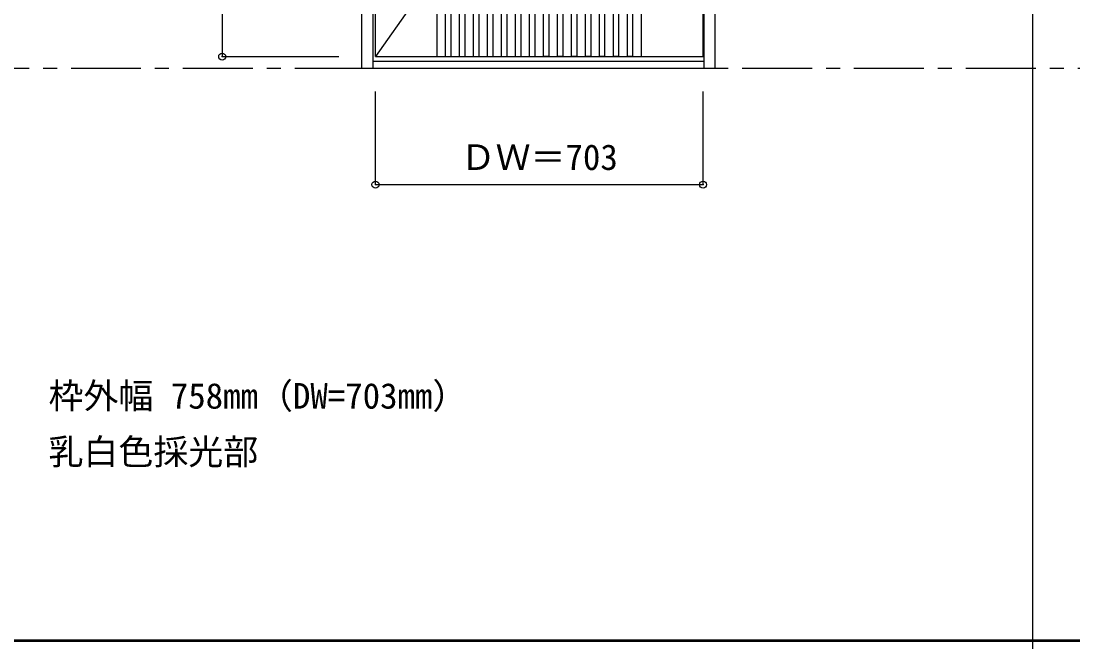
# Model space of a CAD drawing. Units: millimetres, scale not verified. Extents: x -6000 to 5700, y -4307 to 4260.
# Drawn here: x -966 to 1291, y 186 to 1519 of the extents above; entities that cross this region are included whole.
import ezdxf
from ezdxf.enums import TextEntityAlignment as Align

# ---------------------------------------------------------------- set-up
doc = ezdxf.new("R2010")
doc.units = ezdxf.units.MM
doc.header["$LTSCALE"] = 30
doc.header["$PDMODE"] = 32
doc.header["$PDSIZE"] = 15
for name, pattern in [('CHAIN1', [8, 5, -1, 1, -1]), ('CHAIN2', [12, 9, -1, 1, -1]), ('DASHED1', [1.8, 1.2, -0.6])]:
    doc.linetypes.add(name, pattern=pattern)
for name, color, linetype in [('0-1_通り芯', 7, 'CHAIN1'), ('0-2_扉', 7, 'Continuous'), ('0-4_枠', 3, 'Continuous'), ('0-7', 7, 'CHAIN2'), ('0-A_文字', 7, 'Continuous'), ('0-B_寸法', 7, 'Continuous'), ('F-1_枠', 6, 'Continuous')]:
    doc.layers.add(name, color=color, linetype=linetype)
doc.styles.add('ＭＳ ゴシック', font='')
doc.styles.get('ＭＳ ゴシック').set_extended_font_data('MS Gothic')

msp = doc.modelspace()

# ---------------------------------------------------------------- linework, layer by layer
at = {"layer": '0-1_通り芯'}
msp.add_line((-3258.4, 1418), (3436.4, 1418), dxfattribs=at)
at = {"layer": '0-2_扉'}
for p, q in [((-24.7, 1443.5), (-24.7, 3437.5)), ((-12.7, 1443.5), (-12.7, 3437.5)), ((5.3, 1443.5), (5.3, 3437.5)), ((17.3, 1443.5), (17.3, 3437.5)), ((35.3, 1443.5), (35.3, 3437.5)), ((47.3, 1443.5), (47.3, 3437.5)), ((65.3, 1443.5), (65.3, 3437.5)), ((77.3, 1443.5), (77.3, 3437.5)), ((95.3, 1443.5), (95.3, 3437.5)), ((107.3, 1443.5), (107.3, 3437.5)), ((125.3, 1443.5), (125.3, 3437.5)), ((137.3, 1443.5), (137.3, 3437.5)), ((155.3, 1443.5), (155.3, 3437.5)), ((155.3, 1443), (155.3, 3437.5)), ((167.3, 1443.5), (167.3, 3437.5)), ((185.3, 1443.5), (185.3, 3437.5)), ((197.3, 1443.5), (197.3, 3437.5)), ((215.3, 1443.5), (215.3, 3437.5)), ((227.3, 1443.5), (227.3, 3437.5)), ((245.3, 1443.5), (245.3, 3437.5)), ((257.3, 1443.5), (257.3, 3437.5)), ((275.3, 1443.5), (275.3, 3437.5)), ((287.3, 1443.5), (287.3, 3437.5)), ((305.3, 1443.5), (305.3, 3437.5)), ((317.3, 1443.5), (317.3, 3437.5)), ((347.3, 1443.5), (347.3, 3437.5)), ((365.3, 1443), (365.3, 3438)), ((-72.7, 1443), (-72.7, 2393.5)), ((-54.7, 1443.5), (-54.7, 2393.5)), ((-42.7, 1443.5), (-42.7, 2393.5)), ((-54.7, 1443.5), (-42.7, 1443.5)), ((-24.7, 1443.5), (-12.7, 1443.5)), ((5.3, 1443.5), (17.3, 1443.5)), ((35.3, 1443.5), (47.3, 1443.5)), ((65.3, 1443.5), (77.3, 1443.5)), ((95.3, 1443.5), (107.3, 1443.5)), ((125.3, 1443.5), (137.3, 1443.5)), ((167.3, 1443.5), (155.3, 1443.5)), ((197.3, 1443.5), (185.3, 1443.5)), ((227.3, 1443.5), (215.3, 1443.5)), ((257.3, 1443.5), (245.3, 1443.5)), ((287.3, 1443.5), (275.3, 1443.5)), ((317.3, 1443.5), (305.3, 1443.5))]:
    msp.add_line(p, q, dxfattribs=at)
at = {"layer": '0-2_扉', "linetype": 'DASHED1'}
for p, q in [((185.3, 1451), (185.3, 3430)), ((245.3, 1443.5), (245.3, 1451))]:
    msp.add_line(p, q, dxfattribs=at)
at = {"layer": '0-2_扉'}
for points in [[(-205.2, 1443), (-205.2, 3438), (497.8, 3438)], [(-205.2, 1443), (497.8, 1443), (497.8, 3438)], [(347.3, 1443.5), (335.3, 1443.5), (335.3, 3437.5)]]:
    msp.add_lwpolyline(points, dxfattribs=at)
at = {"layer": '0-4_枠'}
for p, q in [((-234.2, 1418), (-234.2, 3465)), ((523.8, 1418), (523.8, 3465)), ((-210.2, 1418), (-210.2, 3441)), ((499.8, 1418), (499.8, 3441)), ((-210.2, 1433), (499.8, 1433)), ((-234.2, 1418), (523.8, 1418))]:
    msp.add_line(p, q, dxfattribs=at)
at = {"layer": '0-7'}
msp.add_line((497.8, 2440.5), (-205.2, 1443), dxfattribs=at)
at = {"layer": '0-B_寸法', "color": 4}
for p, q in [((-534.2, 3438), (-534.2, 1443)), ((-534.2, 1443), (-284.2, 1443)), ((-205.2, 1168), (-205.2, 1368)), ((497.8, 1168), (497.8, 1368)), ((-205.2, 1168), (497.8, 1168))]:
    msp.add_line(p, q, dxfattribs=at)
at = {"layer": '0-B_寸法'}
for p in [(-534.2, 1443), (-205.2, 1168), (497.8, 1168)]:
    msp.add_point(p, dxfattribs=at)
at = {"layer": 'F-1_枠'}
for p, q in [((1204.8, 4175), (1204.8, -3790)), ((-6000, 190.5), (5690, 190.5)), ((-6000, 187.5), (5690, 187.5))]:
    msp.add_line(p, q, dxfattribs=at)

# ---------------------------------------------------------------- texts
at = {"layer": '0-A_文字', "style": 'ＭＳ ゴシック'}
for s, p in [('枠外幅 758mm（DW=703mm）', (-906.8, 670.5)), ('乳白色採光部', (-906.8, 550.5))]:
    msp.add_text(s, height=54.99, dxfattribs=at).set_placement(p, align=Align.BOTTOM_LEFT)
at = {"layer": '0-B_寸法', "style": 'ＭＳ ゴシック'}
msp.add_text('ＤＷ＝703', height=54.99, dxfattribs=at).set_placement((-22.45, 1183), align=Align.BOTTOM_LEFT)

doc.saveas('drawing.dxf')
